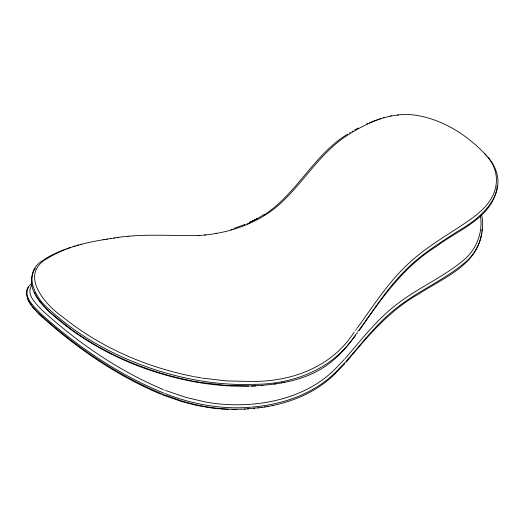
<?xml version="1.0" encoding="UTF-8"?>
<svg xmlns="http://www.w3.org/2000/svg" width="524" height="524" viewBox="0 0 524 524"><rect width="100%" height="100%" fill="white"/><g stroke="black" fill="none" stroke-linecap="round" stroke-linejoin="round"><path stroke-width="0.79" d="M481.969 229.211L481.825 231.182M497.165 185.909L497.001 187.788M481.628 232.931C477.678 265.059 442.95 278.087 419.449 293.584C389.64 310.103 367.396 336.474 345.997 362.346M496.922 188.43C491.473 218.659 457.675 230.036 436.106 246.653C403.153 266.958 380.922 299.276 359.313 330.441M33.739 270.901C22.912 295.955 54.116 314.996 70.177 328.522C106.051 354.741 148.01 372.164 191.522 380.778M33.929 270.594L34.315 269.978M34.519 269.677L35.377 268.498M357.139 328.188C373.966 305.027 389.391 280.36 411.065 261.24C426.89 246.961 445.42 236.232 463.072 224.455C477.6 214.892 494.001 202.795 496.163 184.107C497.466 174.459 494.145 164.641 487.955 157.239M28.047 288.03C23.534 297.979 34.512 306.809 40.505 313.418C76.701 345.984 117.579 374.136 162.754 392.692M356.359 329.242L356.621 328.895M358.187 331.175C373.095 310.994 386.404 289.431 404.201 271.55C419.979 255.083 439.544 243.097 458.546 230.783C480.39 218.508 507.782 194.797 494.42 167.012M355.58 330.297L355.835 329.95M357.401 332.236L357.663 331.882M357.08 333.467L356.811 333.827M356.615 333.29L356.877 332.937M354.217 332.111C332.137 366.721 292.307 381.642 252.444 381.439M355.875 334.266C333.657 368.831 293.984 384.321 253.963 384.347M355.508 335.57C347.392 346.285 338.615 356.765 327.638 364.678C306.193 380.267 279.037 384.695 253.151 385.861M28.119 287.938L28.578 287.375M31.781 285.298C25.545 294.239 36.104 303.92 41.972 310.097C77.853 342.703 118.503 370.841 163.364 389.587M345.074 358.554C362.045 339.107 377.856 318.16 398.862 302.767C418.951 287.597 442.374 277.386 461.965 261.528C475.89 250.931 483.423 232.846 480.338 215.547M345.951 361.449C363.027 341.943 378.839 320.839 399.95 305.381C420.32 289.988 444.169 279.744 463.878 263.441C478.399 252.064 485.538 232.518 481.569 214.499M344.32 359.385L335.085 369.034M345.198 362.287L336.303 371.555M344.681 363.813L335.661 373.206M334.757 369.354C313.038 391.179 281.873 401.803 251.481 404.187M335.976 371.87C313.811 394.081 282.534 404.594 251.795 407.122M335.465 373.402C315.92 392.993 289.104 403.585 262.046 407.397M31.604 283.707C19.971 291.868 30.608 305.944 38.291 312.71M43.079 260.356C22.388 272.179 34.315 297.449 48.686 308.852C77.952 336.074 113.8 355.737 151.528 368.529M267.967 212.312C298.483 190.376 315.186 153.794 347.674 134.092M43.4 260.127L44.704 259.229M267.41 212.698L266.277 213.471M265.701 213.858L263.965 214.984M45.038 259.013L47.776 257.317M349.416 133.011L350.294 132.48M257.14 218.672L264.142 214.558M48.123 257.107L48.837 256.701M352.069 131.439L352.96 130.928M49.191 256.498L50.789 255.62M354.755 129.919L358.377 127.994M51.195 255.411L51.601 255.195M52.014 254.985L52.852 254.553M249.725 222.373L257.474 218.501L250.033 222.209M53.284 254.343L53.71 254.127M54.149 253.917L54.581 253.708M55.459 253.288L55.898 253.085M249.129 223.021L249.575 222.818M56.461 252.823L56.802 252.673M248.238 223.421L248.69 223.217M366.78 123.959L367.73 123.533M57.594 252.313L58.419 251.952M247.793 223.617L246.896 224.017M58.845 251.769L59.415 251.52M369.368 122.812L370.055 122.524M370.737 122.23L372.119 121.66M59.991 251.278L60.66 251.003M245.062 224.796L244.361 225.084M61.328 250.727L62.002 250.452M372.813 121.378L373.514 121.096M62.684 250.184L63.365 249.915M374.215 120.821L374.83 120.585M64.052 249.653L64.747 249.391M375.76 120.232L376.383 119.996M65.441 249.129L65.788 249.005M234.32 228.241L244.564 224.567M377.175 119.708L377.66 119.538M66.843 248.618L67.55 248.369M68.258 248.121L68.972 247.872M378.623 119.203L379.324 118.968M69.692 247.629L70.419 247.387M380.024 118.738L380.732 118.509M73.118 246.516L73.615 246.365M232.355 229.355L233.134 229.112M74.618 246.057L75.122 245.913M230.789 229.826L231.575 229.591M76.642 245.468L77.663 245.173M383.62 117.638L384.361 117.435M78.181 245.029L78.698 244.891M80.323 244.453L81.443 244.164M272.788 405.38L273.135 405.301M284.047 382.369L284.532 382.271M281.48 382.874L281.879 382.802M267.528 406.46L268.236 406.323M390.446 116.027L391.231 115.883M215.547 233.429L216.615 233.232M264.686 406.971L265.399 406.847M103.221 239.717L103.988 239.592M201.485 235.328C171.636 236.331 141.572 232.997 111.933 238.394C90.004 241.525 67.635 246.247 48.444 257.795C18.248 273.541 44.232 304.051 62.422 316.778C100.313 347.32 146.163 367.317 193.808 376.579M261.083 407.548L261.862 407.423M106.51 239.206L107.125 239.114M274.504 384.046L275.853 383.843M110.21 238.662L110.8 238.584M260.775 407.58L243.699 409.106M258.476 407.921L258.024 407.98M114.121 238.132L114.73 238.053M117.815 237.667L118.437 237.588M205.572 234.903L204.72 235.001M253.74 408.497L254.225 408.445M127.476 236.599L128.157 236.534M203.915 235.119C230.527 232.558 257.107 223.329 277.707 205.932C301.955 184.841 318.061 155.543 344.707 137.033C365.32 123.52 389.836 111.573 415.218 115.156C444.28 119.531 470.559 136.915 489.377 159.001M203.325 235.171L201.95 235.289M397.651 115.018L398.469 114.946M261.149 385.566L262.288 385.468M250.826 407.2C221.718 409.676 192.328 404.286 165.23 393.662M250.518 404.259C235.571 405.432 220.473 404.685 205.716 402.039M247.551 409.054L248.324 408.995M198.282 235.558L199.048 235.505M244.446 409.251L245.219 409.205M255.823 385.926L251.219 386.142M243.267 409.126L242.173 409.165M253.315 384.374L252.024 384.42M252.535 385.887L251.926 385.906M251.802 381.459L226.787 380.941L202.886 378.177M251.31 385.926L226.263 385.422L200.816 382.448M241.754 409.179L240.935 409.205M251.376 384.439C217.604 385.389 183.878 379.324 151.908 368.654M248.684 386.214L232.964 386.109M240.523 409.211C220.755 409.735 200.967 406.748 182.077 400.984M236.9 409.506L231.929 409.499M228.726 409.427L220.728 408.975M232.237 386.083L229.171 385.939M227.933 385.874L215.482 384.845M219.327 408.864L210.864 407.914M214.866 384.78L207.373 383.863M206.744 383.778L203.594 383.319M209.449 407.718L195.963 405.255L182.437 401.757M202.958 383.227L200.03 382.762M202.14 378.053L201.393 377.935M199.644 382.703L196.958 382.245M199.965 382.304L192.459 380.961M200.653 377.811L194.679 376.743M196.5 382.166L194.181 381.754M205.185 401.941L185.935 397.408L166.062 390.655M193.245 381.577C141.218 371.66 90.986 349.102 51.319 313.66M181.913 401.607L163.423 395.22M181.527 400.814L180.361 400.46M179.784 400.277L164.307 394.814M164.346 393.321L163.285 392.902M165.198 390.315L164.674 390.111M163.088 395.089L162.754 394.958M163.462 394.48L161.53 393.714M162.42 394.827L162.086 394.696M161.032 394.271C116.177 375.512 75.561 347.32 39.621 314.767M160.999 393.498C115.994 374.483 75.096 346.272 39.045 313.463M50.92 313.293L49.747 312.186M49.361 311.819L46.446 308.905M39.339 314.492L38.881 314.04M38.769 313.928L32.901 307.509L29.187 302.053M484.962 153.879L486.77 155.857M45.077 307.457L45.758 308.184M44.409 306.73L40.846 302.518M40.486 302.06L39.824 301.182M489.717 159.447L490.543 160.56M39.208 300.344L39.516 300.763M490.7 160.783L491.014 161.228M38.914 299.925L38.337 299.086M491.322 161.674L491.623 162.119M491.767 162.348L492.062 162.794M37.787 298.248L38.056 298.667M492.2 163.016L493.746 165.682M37.263 297.409L37.518 297.829M36.294 295.752L36.523 296.165M29.056 301.798L28.702 301.097M493.981 166.128L494.204 166.567M35.226 293.682L35.422 294.095M28.551 300.769L28.211 299.964M34.663 292.451L34.846 292.864M28.027 299.492L27.811 298.877M27.503 297.75L27.425 297.383"/></g></svg>
